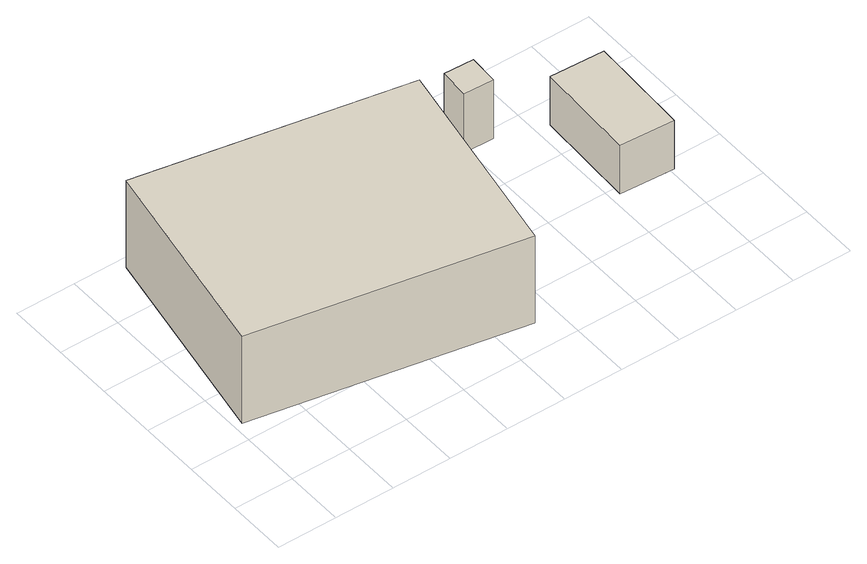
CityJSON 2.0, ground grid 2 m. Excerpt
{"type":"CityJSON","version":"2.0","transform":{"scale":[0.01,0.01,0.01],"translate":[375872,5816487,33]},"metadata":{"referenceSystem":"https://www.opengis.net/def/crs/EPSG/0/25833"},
"CityObjects":{
"building1":{"type":"Building","attributes":{"Gemeindeschluessel":"11000005","BezugspunktDach":"2200","function":"51009_1610","measuredHeight":3.3,"storeysAboveGround":0},"address":[{"country":"Germany","locality":"Berlin"}],"geometry":[{"type":"Solid","lod":"1","boundaries":[[[[0,1,2,3]],[[4,5,6,7]],[[4,7,3,2]],[[5,4,2,1]],[[6,5,1,0]],[[7,6,0,3]]]]}]},
"building2":{"type":"Building","attributes":{"Gemeindeschluessel":"11000005","BezugspunktDach":"2200","function":"31001_3210","measuredHeight":2.23,"storeysAboveGround":1},"address":[{"country":"Germany","locality":"Berlin","thoroughfareNumber":"48 (2)","thoroughfareName":"Weiter Blick"}],"geometry":[{"type":"Solid","lod":"1","boundaries":[[[[8,9,10,11]],[[12,13,14,15]],[[12,15,11,10]],[[13,12,10,9]],[[14,13,9,8]],[[15,14,8,11]]]]}]},
"building3":{"type":"Building","attributes":{"Gemeindeschluessel":"11000005","BezugspunktDach":"2200","function":"31001_3210","measuredHeight":1.84,"storeysAboveGround":1},"address":[{"country":"Germany","locality":"Berlin","thoroughfareNumber":"48 (3)","thoroughfareName":"Weiter Blick"}],"geometry":[{"type":"Solid","lod":"1","boundaries":[[[[16,17,18,19]],[[20,21,22,23]],[[20,23,19,18]],[[21,20,18,17]],[[22,21,17,16]],[[23,22,16,19]]]]}]}
},
"vertices":[
[924,97,333],[1054,800,333],[156,967,333],[26,264,333],[156,967,3],[1054,800,3],[924,97,3],[26,264,3],
[1270,743,253],[1276,843,253],[1176,847,253],[1170,747,253],[1176,847,30],[1276,843,30],[1270,743,30],[1170,747,30],
[1600,346,207],[1616,690,207],[1434,698,207],[1418,356,207],[1434,698,23],[1616,690,23],[1600,346,23],[1418,356,23]
]}
